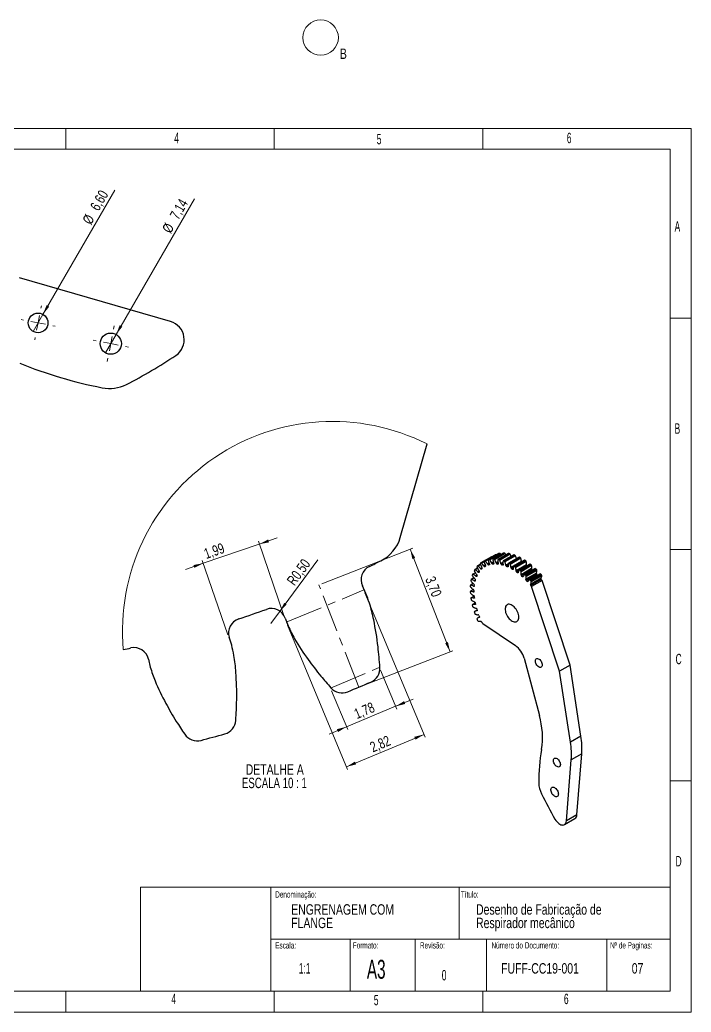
# Model space of a CAD drawing. Header units: millimetres. Extents: x 0 to 420, y 0 to 333.
# Drawn here: x 194.5 to 420, y 0 to 333.5 of the extents above; entities that cross this region are included whole.
import ezdxf

# ---------------------------------------------------------------- set-up
doc = ezdxf.new("R2010")
doc.units = ezdxf.units.MM
doc.linetypes.add('CENTERX2', pattern=[20.32, 12.7, -2.54, 2.54, -2.54])
doc.styles.add('SLDTEXTSTYLE0', font='TXT', dxfattribs={"width": 0.75})
doc.styles.add('SLDTEXTSTYLE1', font='TXT', dxfattribs={"width": 0.605})
doc.styles.add('SLDTEXTSTYLE2', font='TXT', dxfattribs={"width": 0.692308})
doc.dimstyles.new('SLDDIMSTYLE0', dxfattribs={"dimtxt": 3.5, "dimasz": 3.302, "dimexe": 0, "dimexo": 0.0625, "dimgap": 0.875, "dimtad": 1, "dimrnd": 1e-09, "dimzin": 12, "dimdsep": 46, "dimtxsty": 'SLDTEXTSTYLE0', "dimblk1": 'NONE', "dimsah": 1, "dimcen": 0, "dimadec": 0, "dimazin": 3, "dimtfac": 1, "dimtmove": 0, "dimatfit": 3, "dimldrblk": 'NONE', "dimfxl": 1, "dimfrac": 2, "dimtolj": 1, "dimtzin": 12, "dimarcsym": 0})
doc.dimstyles.new('SLDDIMSTYLE1', dxfattribs={"dimtxt": 3.5, "dimasz": 3.302, "dimexe": 0, "dimexo": 0.0625, "dimgap": 0.875, "dimtad": 1, "dimlfac": 0.1, "dimrnd": 1e-09, "dimzin": 12, "dimdsep": 46, "dimtxsty": 'SLDTEXTSTYLE0', "dimsah": 1, "dimcen": 0.09, "dimadec": 0, "dimazin": 3, "dimtfac": 1, "dimtofl": 0, "dimtmove": 0, "dimatfit": 3, "dimfxl": 1, "dimfrac": 2, "dimtolj": 1, "dimtzin": 12, "dimarcsym": 0})
doc.dimstyles.new('SLDDIMSTYLE2', dxfattribs={"dimtxt": 3.5, "dimasz": 3.302, "dimexe": 0, "dimexo": 0.0625, "dimgap": 0.875, "dimtad": 1, "dimlfac": 0.1, "dimrnd": 1e-09, "dimzin": 12, "dimdsep": 46, "dimtxsty": 'SLDTEXTSTYLE0', "dimsah": 1, "dimcen": 0.09, "dimadec": 0, "dimazin": 3, "dimtfac": 1, "dimtmove": 0, "dimatfit": 0, "dimfxl": 1, "dimfrac": 2, "dimtolj": 1, "dimtzin": 12, "dimarcsym": 0})
doc.dimstyles.new('SLDDIMSTYLE3', dxfattribs={"dimtxt": 3.5, "dimasz": 3.302, "dimexe": 0, "dimexo": 0.0625, "dimgap": 0.875, "dimtad": 1, "dimlfac": 0.1, "dimrnd": 1e-09, "dimdsep": 46, "dimtxsty": 'SLDTEXTSTYLE0', "dimsah": 1, "dimcen": 0, "dimadec": 0, "dimazin": 2, "dimtfac": 1, "dimtofl": 0, "dimtmove": 0, "dimatfit": 3, "dimfxl": 1, "dimfrac": 2, "dimtolj": 1, "dimtzin": 12, "dimarcsym": 0})

# ---------------------------------------------------------------- blocks, each defined once
blk = doc.blocks.new('SW_NOTE_0')
at = {"color": 0, "linetype": 'Continuous', "lineweight": 0, "char_height": 3.5, "attachment_point": 1, "style": 'SLDTEXTSTYLE0'}
for s, insert in [('ENGRENAGEM COM', (0, 4.51)), ('FLANGE', (0, -0.01))]:
    blk.add_mtext(s, dxfattribs=dict(at, insert=insert))
blk = doc.blocks.new('SW_NOTE_1')
at = {"color": 0, "linetype": 'Continuous', "lineweight": 0, "char_height": 3.5, "attachment_point": 1, "style": 'SLDTEXTSTYLE0'}
for s, insert in [('Desenho de Fabricação de', (0, 4.51)), ('Respirador mecânico', (0, -0.01))]:
    blk.add_mtext(s, dxfattribs=dict(at, insert=insert))
blk = doc.blocks.new('_D_1')
at = {"color": 7, "linetype": 'Continuous', "lineweight": 18}
for q in [(226.42, 276.29), (199, 228.79)]:
    blk.add_line((202.3, 234.51), q, dxfattribs=at)
blk.add_solid([(202.3, 234.51), (204.39, 237.11), (203.51, 237.62)], dxfattribs=at)
at = {"color": 7, "linetype": 'Continuous', "lineweight": 18, "char_height": 3.5, "attachment_point": 1, "rotation": 60, "style": 'SLDTEXTSTYLE0'}
for s, insert in [('6,60', (217.95, 270.73)), ('%%c', (215.36, 266.13))]:
    blk.add_mtext(s, dxfattribs=dict(at, insert=insert))
blk = doc.blocks.new('_NONE')
blk = doc.blocks.new('_D_2')
at = {"color": 7, "linetype": 'Continuous', "lineweight": 18}
for q in [(253.19, 273.37), (223.29, 221.58)]:
    blk.add_line((226.86, 227.76), q, dxfattribs=at)
blk.add_solid([(226.86, 227.76), (228.95, 230.37), (228.07, 230.88)], dxfattribs=at)
at = {"color": 7, "linetype": 'Continuous', "lineweight": 18, "char_height": 3.5, "attachment_point": 1, "rotation": 60, "style": 'SLDTEXTSTYLE0'}
for s, insert in [('7,14', (244.71, 267.81)), ('%%c', (242.12, 263.21))]:
    blk.add_mtext(s, dxfattribs=dict(at, insert=insert))
blk = doc.blocks.new('SW_CENTERMARKSYMBOL_0')
at = {"color": 0, "linetype": 'Continuous', "lineweight": 18}
for p, q in [((0.96, 4.91), (1.17, 5.96)), ((-4.91, 0.96), (-5.96, 1.17)), ((0, 0), (-2.45, 0.48)), ((0, 0), (-0.48, -2.45)), ((0, 0), (0.48, 2.45)), ((0, 0), (2.45, -0.48)), ((4.91, -0.96), (5.96, -1.17)), ((-0.96, -4.91), (-1.17, -5.96))]:
    blk.add_line(p, q, dxfattribs=at)
blk = doc.blocks.new('SW_CENTERMARKSYMBOL_1')
at = {"color": 0, "linetype": 'Continuous', "lineweight": 18}
for p, q in [((0.96, 4.91), (1.12, 5.69)), ((-4.91, 0.96), (-5.69, 1.12)), ((0, 0), (-2.45, 0.48)), ((0, 0), (-0.48, -2.45)), ((0, 0), (0.48, 2.45)), ((0, 0), (2.45, -0.48)), ((4.91, -0.96), (5.69, -1.12)), ((-0.96, -4.91), (-1.12, -5.69))]:
    blk.add_line(p, q, dxfattribs=at)
blk = doc.blocks.new('_D_4')
at = {"color": 7, "linetype": 'Continuous', "lineweight": 18}
for p, q in [((310.4, 140.96), (330.66, 92.41)), ((284.37, 130.1), (304.63, 81.54)), ((304.24, 82.47), (330.28, 93.33))]:
    blk.add_line(p, q, dxfattribs=at)
for points in [[(330.28, 93.33), (327.03, 92.53), (327.43, 91.59)], [(304.24, 82.47), (307.49, 83.27), (307.09, 84.21)]]:
    blk.add_solid(points, dxfattribs=at)
at = {"color": 7, "linetype": 'Continuous', "lineweight": 18, "insert": (311.72, 90.47), "char_height": 3.5, "attachment_point": 1, "rotation": 22.6464, "style": 'SLDTEXTSTYLE0'}
blk.add_mtext('2,82', dxfattribs=at)
blk = doc.blocks.new('_D_5')
at = {"color": 7, "linetype": 'Continuous', "lineweight": 18}
for p, q in [((295.92, 143.99), (326.57, 155.92)), ((339.04, 121.11), (325.64, 155.56)), ((309.32, 109.55), (339.97, 121.47))]:
    blk.add_line(p, q, dxfattribs=at)
for points in [[(325.64, 155.56), (326.36, 152.29), (327.31, 152.66)], [(339.04, 121.11), (338.32, 124.37), (337.37, 124)]]:
    blk.add_solid(points, dxfattribs=at)
at = {"color": 7, "linetype": 'Continuous', "lineweight": 18, "insert": (333.87, 146.84), "char_height": 3.5, "attachment_point": 1, "rotation": 291.2557, "style": 'SLDTEXTSTYLE0'}
blk.add_mtext('3,70', dxfattribs=at)
blk = doc.blocks.new('_D_6')
at = {"color": 7, "linetype": 'Continuous', "lineweight": 18}
for p, q in [((315.67, 114.88), (321.11, 101.85)), ((299.21, 108), (304.65, 94.98)), ((320.72, 102.78), (326.58, 105.23)), ((304.27, 95.9), (320.72, 102.78)), ((304.27, 95.9), (298.41, 93.46))]:
    blk.add_line(p, q, dxfattribs=at)
for points in [[(320.72, 102.78), (323.96, 103.58), (323.57, 104.52)], [(304.27, 95.9), (301.03, 95.1), (301.42, 94.16)]]:
    blk.add_solid(points, dxfattribs=at)
at = {"color": 7, "linetype": 'Continuous', "lineweight": 18, "insert": (306.4, 101.68), "char_height": 3.5, "attachment_point": 1, "rotation": 22.6734, "style": 'SLDTEXTSTYLE0'}
blk.add_mtext('1,78', dxfattribs=at)
blk = doc.blocks.new('_D_7')
at = {"color": 7, "linetype": 'Continuous', "lineweight": 18}
for p, q in [((256.12, 150.86), (274.95, 157.3)), ((283.17, 133.27), (274.63, 158.25)), ((274.95, 157.3), (280.96, 159.36)), ((256.12, 150.86), (250.12, 148.8)), ((264.35, 126.83), (255.8, 151.8))]:
    blk.add_line(p, q, dxfattribs=at)
for points in [[(274.95, 157.3), (278.24, 157.89), (277.91, 158.85)], [(256.12, 150.86), (252.84, 150.27), (253.16, 149.31)]]:
    blk.add_solid(points, dxfattribs=at)
at = {"color": 7, "linetype": 'Continuous', "lineweight": 18, "insert": (255.99, 155.58), "char_height": 3.5, "attachment_point": 1, "rotation": 18.8964, "style": 'SLDTEXTSTYLE0'}
blk.add_mtext('1,99', dxfattribs=at)
blk = doc.blocks.new('_D_8')
at = {"color": 7, "linetype": 'Continuous', "lineweight": 18}
for q in [(294.6, 152.06), (278.85, 130.59)]:
    blk.add_line((281.78, 134.59), q, dxfattribs=at)
blk.add_solid([(281.78, 134.59), (284.15, 136.96), (283.33, 137.56)], dxfattribs=at)
at = {"color": 7, "linetype": 'Continuous', "lineweight": 18, "insert": (283.95, 145.14), "char_height": 3.5, "attachment_point": 1, "rotation": 53.7385, "style": 'SLDTEXTSTYLE0'}
blk.add_mtext('R0,50', dxfattribs=at)
blk = doc.blocks.new('SW_NOTE_2')
at = {"color": 0, "linetype": 'Continuous', "lineweight": 18, "char_height": 3.5, "attachment_point": 2}
for s, insert, style in [('DETALHE A', (11.65, 4.51), 'SLDTEXTSTYLE0'), ('ESCALA 10 : 1', (11.52, -0.01), 'SLDTEXTSTYLE2')]:
    blk.add_mtext(s, dxfattribs=dict(at, insert=insert, style=style))

msp = doc.modelspace()

# ---------------------------------------------------------------- linework, layer by layer
at = {"color": 7, "linetype": 'Continuous', "lineweight": 18}
for p, q in [((0, 297), (420, 297)), ((210, 297), (210, 290)), ((280, 297), (280, 290)), ((350, 297), (350, 290)), ((420, 0), (420, 297)), ((420, 0), (420, 297)), ((25, 290), (413, 290)), ((413, 7), (413, 290)), ((413, 7), (413, 290)), ((413, 7), (413, 290)), ((413, 233.25), (420, 233.25)), ((413, 155.5), (420, 155.5)), ((413, 77.75), (420, 77.75)), ((413, 42), (235, 42)), ((235, 42), (235, 7)), ((278.806, 42), (278.806, 7)), ((342.053, 42), (342.053, 24.5)), ((413, 42), (413, 7)), ((413, 7), (413, 42)), ((278.806, 24.5), (413, 24.5)), ((305.497, 24.5), (305.497, 7)), ((327.336, 24.5), (327.336, 7)), ((351.311, 24.5), (351.311, 7)), ((391.666, 24.5), (391.666, 7)), ((25, 7), (413, 7)), ((210, 7), (210, 0)), ((235, 7), (413, 7)), ((413, 7), (235, 7)), ((280, 7), (280, 0)), ((350, 7), (350, 0)), ((0, 0), (420, 0))]:
    msp.add_line(p, q, dxfattribs=at)
at = {"color": 7, "linetype": 'Continuous', "lineweight": 25}
for p, q in [((245.145, 232.096), (194.375, 246.753)), ((322.31, 159.546), (331.288, 190.964)), ((354.009, 153.634), (350.474, 151.593)), ((354.017, 153.638), (350.481, 151.597)), ((354.241, 153.735), (350.705, 151.694)), ((354.447, 153.638), (350.911, 151.597)), ((355.437, 154.1), (351.902, 152.059)), ((355.463, 154.109), (351.928, 152.068)), ((355.712, 154.157), (352.177, 152.116)), ((355.919, 154.029), (352.384, 151.988)), ((356.999, 154.261), (353.463, 152.22)), ((357.045, 154.273), (353.509, 152.232)), ((357.315, 154.27), (353.78, 152.229)), ((357.519, 154.112), (353.984, 152.071)), ((354.017, 153.638), (354.009, 153.634)), ((354.507, 153.562), (354.447, 153.638)), ((358.667, 154.117), (355.131, 152.076)), ((358.734, 154.127), (355.199, 152.086)), ((359.022, 154.073), (355.486, 152.032)), ((359.22, 153.888), (355.684, 151.847)), ((360.412, 153.669), (356.877, 151.628)), ((360.503, 153.673), (356.967, 151.632)), ((360.802, 153.569), (357.267, 151.528)), ((349.209, 150.513), (348.275, 149.973)), ((352.932, 153.015), (349.396, 150.974)), ((350.87, 150.244), (350.937, 150.123)), ((351.684, 150.448), (351.623, 150.572)), ((352.185, 150.745), (352.243, 150.62)), ((353.069, 150.781), (353.017, 150.907)), ((353.631, 150.962), (353.678, 150.835)), ((354.569, 150.828), (354.529, 150.955)), ((355.184, 150.89), (355.219, 150.764)), ((356.16, 150.59), (356.132, 150.715)), ((356.817, 150.531), (356.839, 150.408)), ((360.99, 153.36), (357.455, 151.319)), ((357.814, 150.069), (357.798, 150.19)), ((362.206, 152.926), (358.67, 150.885)), ((362.319, 152.92), (358.784, 150.879)), ((362.626, 152.766), (359.091, 150.725)), ((362.802, 152.537), (359.266, 150.496)), ((363.036, 151.431), (359.5, 149.39)), ((364.017, 151.9), (360.481, 149.859)), ((364.154, 151.881), (360.618, 149.84)), ((364.463, 151.679), (360.927, 149.638)), ((364.622, 151.433), (361.087, 149.392)), ((364.733, 150.262), (361.198, 148.221)), ((364.744, 150.369), (361.208, 148.328)), ((365.814, 150.609), (362.278, 148.568)), ((365.974, 150.573), (362.439, 148.532)), ((366.28, 150.326), (362.744, 148.285)), ((363.038, 151.335), (363.036, 151.431)), ((364.733, 150.262), (364.744, 150.369)), ((347.521, 147.699), (346.636, 147.189)), ((348.247, 149.223), (347.349, 148.704)), ((347.924, 147.141), (348.013, 147.043)), ((348.453, 147.818), (348.366, 147.922)), ((348.721, 148.426), (348.805, 148.318)), ((349.357, 148.954), (349.277, 149.066)), ((349.709, 149.466), (349.785, 149.351)), ((350.44, 149.835), (350.369, 149.955)), ((350.948, 149.852), (350.809, 149.772)), ((358.501, 149.891), (358.511, 149.772)), ((359.503, 149.275), (359.5, 149.39)), ((360.209, 148.981), (360.206, 148.869)), ((361.198, 148.221), (361.208, 148.328)), ((361.911, 147.816), (361.895, 147.713)), ((366.405, 148.967), (362.87, 146.926)), ((362.87, 146.926), (362.893, 147.023)), ((366.421, 150.069), (362.885, 148.028)), ((366.428, 149.064), (362.893, 147.023)), ((366.533, 148.65), (362.997, 146.609)), ((367.566, 149.075), (364.031, 147.034)), ((367.75, 149.02), (364.214, 146.979)), ((368.026, 147.453), (364.49, 145.412)), ((368.047, 148.731), (364.511, 146.69)), ((368.061, 147.539), (364.525, 145.497)), ((368.125, 147.135), (364.589, 145.094)), ((368.166, 148.466), (364.631, 146.425)), ((369.245, 147.325), (365.709, 145.284)), ((369.45, 147.247), (365.914, 145.206)), ((369.733, 146.921), (366.197, 144.88)), ((366.405, 148.967), (366.428, 149.064)), ((368.026, 147.453), (368.061, 147.539)), ((346.808, 144.054), (345.891, 143.525)), ((347.035, 145.965), (346.147, 145.452)), ((346.952, 143.926), (347.049, 143.852)), ((347.243, 144.866), (347.147, 144.947)), ((347.331, 145.632), (347.425, 145.545)), ((347.744, 146.447), (347.652, 146.541)), ((363.577, 146.416), (363.549, 146.324)), ((364.49, 145.412), (364.525, 145.497)), ((365.18, 144.806), (365.14, 144.726)), ((369.567, 145.745), (366.031, 143.704)), ((366.031, 143.704), (366.078, 143.777)), ((369.614, 145.818), (366.078, 143.777)), ((369.636, 145.432), (366.1, 143.391)), ((369.83, 146.653), (366.294, 144.612)), ((369.937, 145.057), (366.401, 143.016)), ((369.567, 145.745), (369.614, 145.818)), ((379.366, 116.647), (369.937, 145.057)), ((310.775, 140.739), (309.608, 143.261)), ((346.862, 142.011), (345.872, 141.439)), ((346.794, 142.052), (346.892, 141.992)), ((346.892, 141.18), (346.794, 141.234)), ((346.957, 143.1), (346.859, 143.168)), ((375.83, 114.606), (366.401, 143.016)), ((347.116, 139.825), (346.091, 139.233)), ((347.483, 137.485), (346.543, 136.942)), ((346.859, 140.042), (346.957, 139.998)), ((347.049, 139.139), (346.952, 139.177)), ((347.147, 137.931), (347.243, 137.902)), ((347.425, 137.012), (347.331, 137.034)), ((348.085, 135.106), (347.239, 134.618)), ((347.652, 135.754), (347.744, 135.741)), ((348.013, 134.835), (347.924, 134.841)), ((348.366, 133.548), (348.453, 133.553)), ((283.671, 132.44), (284.642, 129.836)), ((348.888, 132.777), (348.449, 132.524)), ((348.805, 132.646), (348.721, 132.635)), ((349.277, 131.353), (349.357, 131.373)), ((350.008, 130.616), (360.981, 123.208)), ((265.674, 123.343), (264.845, 125.996)), ((237.718, 118.653), (238.341, 115.944)), ((363.862, 119), (369.013, 99.683)), ((379.366, 116.647), (375.83, 114.606)), ((379.463, 90.693), (375.83, 114.606)), ((382.999, 92.734), (379.366, 116.647)), ((382.999, 92.734), (379.463, 90.693)), ((383.254, 86.862), (379.718, 84.821)), ((381.626, 66.31), (383.254, 86.862)), ((378.09, 64.269), (379.718, 84.821)), ((377.441, 63.036), (380.976, 65.077)), ((381.626, 66.31), (378.09, 64.269))]:
    msp.add_line(p, q, dxfattribs=at)
at = {"color": 8, "linetype": 'Continuous', "lineweight": 25}
for p, q in [((349.257, 150.395), (348.448, 149.928)), ((350.434, 151.393), (349.592, 150.907)), ((350.87, 150.244), (350.369, 149.955)), ((350.937, 150.123), (350.44, 149.835)), ((352.136, 150.868), (351.623, 150.572)), ((352.188, 150.739), (351.684, 150.448)), ((352.276, 150.475), (351.929, 150.275)), ((352.241, 150.381), (352.205, 150.36)), ((353.559, 151.22), (353.017, 150.907)), ((353.594, 151.084), (353.069, 150.781)), ((353.69, 150.795), (353.308, 150.575)), ((353.677, 150.641), (353.609, 150.602)), ((355.115, 151.293), (354.529, 150.955)), ((355.135, 151.155), (354.569, 150.828)), ((355.202, 150.825), (354.799, 150.592)), ((355.218, 150.617), (355.12, 150.56)), ((356.795, 151.097), (356.132, 150.715)), ((356.79, 150.953), (356.16, 150.59)), ((356.811, 150.579), (356.376, 150.328)), ((356.839, 150.311), (356.712, 150.238)), ((358.581, 150.642), (357.798, 150.19)), ((358.554, 150.496), (357.814, 150.069)), ((347.561, 147.637), (346.762, 147.176)), ((348.294, 149.136), (347.499, 148.677)), ((348.117, 146.809), (347.652, 146.541)), ((348.866, 148.21), (348.366, 147.922)), ((348.886, 148.068), (348.453, 147.818)), ((349.781, 149.357), (349.277, 149.066)), ((349.839, 149.232), (349.357, 148.954)), ((358.502, 150.068), (358.012, 149.786)), ((358.511, 149.728), (358.357, 149.639)), ((360.432, 149.811), (359.503, 149.275)), ((360.265, 149.313), (359.681, 148.975)), ((360.207, 148.877), (360.029, 148.774)), ((362.137, 148.364), (361.352, 147.91)), ((361.905, 147.779), (361.697, 147.659)), ((346.833, 144.03), (345.971, 143.532)), ((347.067, 145.923), (346.25, 145.452)), ((347.526, 145.166), (347.147, 144.947)), ((347.483, 145.004), (347.243, 144.866)), ((348.057, 146.628), (347.744, 146.447)), ((363.598, 146.464), (363.334, 146.311)), ((365.338, 145.001), (364.911, 144.755)), ((346.88, 142), (345.93, 141.451)), ((347.062, 141.388), (346.794, 141.234)), ((347.17, 143.348), (346.859, 143.168)), ((347.063, 141.279), (346.892, 141.18)), ((347.155, 143.214), (346.957, 143.1)), ((347.12, 139.817), (346.127, 139.244)), ((347.483, 137.483), (346.56, 136.95)), ((347.191, 139.316), (346.952, 139.177)), ((347.194, 139.223), (347.049, 139.139)), ((347.549, 137.16), (347.331, 137.034)), ((347.543, 137.08), (347.425, 137.012)), ((348.117, 134.953), (347.924, 134.841)), ((348.102, 134.887), (348.013, 134.835)), ((348.884, 132.729), (348.721, 132.635)), ((348.862, 132.679), (348.805, 132.646))]:
    msp.add_line(p, q, dxfattribs=at)
at = {"color": 7, "linetype": 'CENTERX2', "lineweight": 18}
for p, q in [((308.387, 109.183), (294.986, 143.632)), ((283.984, 131.026), (310.018, 141.888)), ((298.828, 108.927), (315.28, 115.8))]:
    msp.add_line(p, q, dxfattribs=at)
at = {"color": 7, "linetype": 'Continuous', "lineweight": 25, "flags": 128}
for points in [[(355.463, 154.109), (355.442, 154.102), (355.437, 154.1)], [(350.481, 151.597), (350.462, 151.585), (350.446, 151.568), (350.434, 151.546), (350.426, 151.521), (350.422, 151.492), (350.422, 151.46), (350.426, 151.426), (350.435, 151.39)], [(350.937, 150.123), (350.958, 150.079), (350.974, 150.035), (350.983, 149.992), (350.985, 149.951), (350.981, 149.915), (350.971, 149.883), (350.954, 149.858), (350.932, 149.841)], [(351.928, 152.068), (351.906, 152.061), (351.888, 152.048), (351.872, 152.03), (351.861, 152.008), (351.853, 151.982), (351.85, 151.952), (351.85, 151.92), (351.855, 151.886)], [(352.243, 150.62), (352.26, 150.576), (352.271, 150.533), (352.276, 150.491), (352.274, 150.453), (352.266, 150.419), (352.251, 150.392), (352.231, 150.372), (352.205, 150.36)], [(352.951, 153.023), (352.945, 153.021), (352.932, 153.015)], [(353.509, 152.232), (353.486, 152.229), (353.465, 152.221), (353.446, 152.207), (353.432, 152.189), (353.421, 152.166), (353.414, 152.139), (353.411, 152.109), (353.412, 152.077)], [(353.678, 150.835), (353.691, 150.791), (353.698, 150.749), (353.698, 150.709), (353.692, 150.674), (353.68, 150.645), (353.661, 150.622), (353.637, 150.608), (353.609, 150.602)], [(355.199, 152.086), (355.174, 152.088), (355.15, 152.084), (355.129, 152.075), (355.112, 152.061), (355.097, 152.041), (355.087, 152.018), (355.081, 151.991), (355.079, 151.96)], [(355.219, 150.764), (355.228, 150.721), (355.231, 150.68), (355.226, 150.643), (355.216, 150.612), (355.199, 150.587), (355.177, 150.57), (355.15, 150.561), (355.12, 150.56)], [(356.839, 150.408), (356.844, 150.366), (356.842, 150.328), (356.834, 150.295), (356.819, 150.267), (356.799, 150.248), (356.773, 150.236), (356.744, 150.233), (356.712, 150.238)], [(346.762, 147.176), (346.735, 147.19), (346.708, 147.198), (346.683, 147.2), (346.659, 147.198), (346.638, 147.189), (346.62, 147.176), (346.605, 147.158), (346.594, 147.135)], [(347.499, 148.677), (347.472, 148.695), (347.444, 148.707), (347.417, 148.714), (347.392, 148.716), (347.369, 148.713), (347.348, 148.704), (347.331, 148.69), (347.316, 148.671)], [(348.448, 149.928), (348.42, 149.949), (348.393, 149.966), (348.366, 149.978), (348.339, 149.984), (348.314, 149.985), (348.291, 149.981), (348.271, 149.971), (348.254, 149.956)], [(348.689, 147.76), (348.67, 147.739), (348.646, 147.726), (348.617, 147.721), (348.585, 147.725), (348.552, 147.737), (348.518, 147.757), (348.484, 147.784), (348.453, 147.818)], [(349.6, 148.856), (349.577, 148.84), (349.55, 148.832), (349.519, 148.833), (349.486, 148.843), (349.452, 148.86), (349.418, 148.885), (349.386, 148.917), (349.357, 148.954)], [(350.686, 149.699), (350.66, 149.689), (350.631, 149.687), (350.598, 149.693), (350.564, 149.708), (350.53, 149.731), (350.497, 149.76), (350.467, 149.796), (350.44, 149.835)], [(358.511, 149.772), (358.512, 149.733), (358.505, 149.698), (358.493, 149.669), (358.474, 149.646), (358.45, 149.632), (358.422, 149.626), (358.391, 149.628), (358.357, 149.639)], [(360.206, 148.869), (360.202, 148.832), (360.191, 148.801), (360.175, 148.776), (360.153, 148.759), (360.126, 148.75), (360.095, 148.75), (360.063, 148.758), (360.029, 148.774)], [(360.618, 149.84), (360.59, 149.855), (360.563, 149.865), (360.537, 149.87), (360.512, 149.87), (360.49, 149.863), (360.471, 149.852), (360.455, 149.835), (360.442, 149.814)], [(361.895, 147.713), (361.887, 147.68), (361.872, 147.653), (361.851, 147.633), (361.826, 147.621), (361.797, 147.618), (361.765, 147.624), (361.731, 147.637), (361.697, 147.659)], [(362.439, 148.532), (362.411, 148.552), (362.383, 148.566), (362.356, 148.576), (362.33, 148.58), (362.306, 148.578), (362.284, 148.571), (362.265, 148.559), (362.25, 148.541)], [(364.214, 146.979), (364.187, 147.002), (364.159, 147.021), (364.132, 147.034), (364.105, 147.043), (364.079, 147.046), (364.055, 147.043), (364.034, 147.036), (364.015, 147.022)], [(347.454, 144.891), (347.442, 144.861), (347.424, 144.837), (347.402, 144.821), (347.374, 144.813), (347.344, 144.814), (347.31, 144.823), (347.276, 144.841), (347.243, 144.866)], [(347.97, 146.431), (347.954, 146.405), (347.933, 146.387), (347.907, 146.376), (347.877, 146.374), (347.845, 146.381), (347.811, 146.395), (347.777, 146.418), (347.744, 146.447)], [(363.549, 146.324), (363.537, 146.295), (363.518, 146.273), (363.494, 146.258), (363.466, 146.252), (363.435, 146.255), (363.401, 146.266), (363.367, 146.285), (363.334, 146.311)], [(365.14, 144.726), (365.123, 144.701), (365.101, 144.684), (365.074, 144.675), (365.044, 144.675), (365.011, 144.683), (364.977, 144.7), (364.943, 144.724), (364.911, 144.755)], [(345.93, 141.451), (345.905, 141.45), (345.883, 141.445), (345.863, 141.434), (345.847, 141.417), (345.834, 141.397), (345.825, 141.372), (345.821, 141.343), (345.82, 141.312)], [(347.063, 141.287), (347.06, 141.249), (347.05, 141.217), (347.035, 141.191), (347.014, 141.172), (346.988, 141.161), (346.958, 141.159), (346.926, 141.165), (346.892, 141.18)], [(347.149, 143.167), (347.142, 143.132), (347.129, 143.104), (347.109, 143.083), (347.085, 143.069), (347.056, 143.064), (347.025, 143.068), (346.991, 143.08), (346.957, 143.1)], [(346.127, 139.244), (346.105, 139.239), (346.085, 139.229), (346.068, 139.213), (346.055, 139.193), (346.045, 139.169), (346.04, 139.141), (346.038, 139.11), (346.041, 139.076)], [(346.56, 136.95), (346.54, 136.94), (346.522, 136.925), (346.508, 136.906), (346.498, 136.882), (346.492, 136.854), (346.491, 136.824), (346.493, 136.791), (346.499, 136.756)], [(347.195, 139.284), (347.196, 139.244), (347.191, 139.208), (347.18, 139.177), (347.163, 139.154), (347.14, 139.137), (347.113, 139.13), (347.082, 139.13), (347.049, 139.139)], [(347.544, 137.193), (347.55, 137.151), (347.549, 137.112), (347.542, 137.077), (347.528, 137.049), (347.509, 137.027), (347.485, 137.014), (347.456, 137.009), (347.425, 137.012)], [(362.128, 132.79), (362.101, 133.211), (362.021, 133.653), (361.89, 134.106), (361.71, 134.559), (361.486, 135.001), (361.223, 135.423), (360.928, 135.815), (360.607, 136.166), (360.268, 136.47), (359.918, 136.718), (359.567, 136.906), (359.221, 137.028), (358.89, 137.081), (358.581, 137.066), (358.301, 136.981), (358.057, 136.829), (357.855, 136.614), (357.699, 136.34), (357.593, 136.014), (357.539, 135.643), (357.539, 135.237), (357.593, 134.804), (357.699, 134.356), (357.855, 133.901), (358.057, 133.452), (358.301, 133.019), (358.581, 132.611), (358.89, 132.238), (359.221, 131.91), (359.567, 131.633), (359.918, 131.415), (360.268, 131.259), (360.607, 131.171), (360.928, 131.152), (361.223, 131.202), (361.486, 131.321), (361.71, 131.505), (361.89, 131.751), (362.021, 132.052), (362.101, 132.401), (362.128, 132.79)], [(348.103, 135.049), (348.113, 135.005), (348.117, 134.964), (348.115, 134.926), (348.105, 134.894), (348.09, 134.867), (348.069, 134.849), (348.043, 134.838), (348.013, 134.835)], [(348.863, 132.888), (348.878, 132.844), (348.886, 132.801), (348.888, 132.761), (348.883, 132.725), (348.872, 132.694), (348.854, 132.67), (348.832, 132.654), (348.805, 132.646)], [(370.011, 116.68), (369.984, 116.406), (369.903, 116.176), (369.773, 116.002), (369.6, 115.89), (369.391, 115.847), (369.156, 115.875), (368.907, 115.971), (368.655, 116.133), (368.412, 116.351), (368.189, 116.616), (367.996, 116.916), (367.843, 117.237), (367.737, 117.562), (367.683, 117.878), (367.683, 118.17), (367.737, 118.423), (367.843, 118.627), (367.996, 118.77), (368.189, 118.848), (368.412, 118.856), (368.655, 118.793), (368.907, 118.664), (369.156, 118.473), (369.391, 118.229), (369.6, 117.945), (369.773, 117.633), (369.903, 117.309), (369.984, 116.986), (370.011, 116.68)], [(376.073, 83.223), (376.046, 82.949), (375.965, 82.719), (375.835, 82.545), (375.661, 82.433), (375.452, 82.39), (375.218, 82.418), (374.969, 82.514), (374.717, 82.676), (374.474, 82.894), (374.25, 83.159), (374.058, 83.459), (373.905, 83.78), (373.799, 84.105), (373.745, 84.421), (373.745, 84.713), (373.799, 84.966), (373.905, 85.17), (374.058, 85.313), (374.25, 85.391), (374.474, 85.399), (374.717, 85.336), (374.969, 85.207), (375.218, 85.016), (375.452, 84.772), (375.661, 84.488), (375.835, 84.176), (375.965, 83.851), (376.046, 83.529), (376.073, 83.223)], [(375.411, 73.273), (375.385, 72.994), (375.308, 72.757), (375.184, 72.57), (375.018, 72.442), (374.816, 72.378), (374.586, 72.381), (374.339, 72.45), (374.084, 72.582), (373.831, 72.773), (373.592, 73.013), (373.375, 73.295), (373.189, 73.605), (373.044, 73.931), (372.943, 74.261), (372.891, 74.579), (372.891, 74.874), (372.943, 75.134), (373.044, 75.347), (373.189, 75.505), (373.375, 75.601), (373.592, 75.632), (373.831, 75.596), (374.084, 75.495), (374.339, 75.333), (374.586, 75.116), (374.816, 74.853), (375.018, 74.556), (375.184, 74.236), (375.308, 73.907), (375.385, 73.581), (375.411, 73.273)], [(374.27, 64.862), (374.547, 64.431), (374.859, 64.036), (375.196, 63.687), (375.551, 63.392), (375.913, 63.16), (376.274, 62.997), (376.624, 62.906), (376.954, 62.891), (377.255, 62.952), (377.519, 63.086), (377.74, 63.292), (377.912, 63.562), (378.029, 63.891), (378.09, 64.269)]]:
    msp.add_lwpolyline(points, dxfattribs=at)
at = {"color": 7, "linetype": 'Continuous', "lineweight": 18}
msp.add_circle((295.547, 327.533), 5.961, dxfattribs=at)
at = {"color": 7, "linetype": 'Continuous', "lineweight": 25}
for centre, radius in [((200.652, 231.649), 3.302), ((225.075, 224.671), 3.572)]:
    msp.add_circle(centre, radius, dxfattribs=at)
for centre, radius, start, end in [((243.383, 225.995), 6.35, 304.04735, 73.89638), ((161.613, 347.008), 152.4, 296.80583, 304.04735), ((251.517, 359.406), 152.4, 248.04143, 258.89638), ((224.613, 222.321), 12.7, 258.89638, 296.80583), ((310.099, 163.035), 12.7, 296.27785, 344.05226), ((356.782, 147.554), 6.683, 112.35108, 114.44277), ((354.273, 153.536), 0.201, 30.40973, 99.37134), ((356.978, 146.886), 7.38, 99.87615, 101.84477), ((355.706, 153.916), 0.241, 27.84515, 88.50791), ((357.044, 154.182), 0.091, 89.31614, 119.63077), ((357.091, 145.486), 8.787, 88.53996, 90.30243), ((357.263, 153.992), 0.284, 25.19012, 79.32489), ((358.714, 154.03), 0.0992, 78.23946, 118.60663), ((356.863, 143.349), 10.939, 78.61795, 80.14871), ((358.919, 153.765), 0.325, 22.32097, 71.5514), ((360.462, 153.573), 0.108, 67.97074, 117.37609), ((356.162, 140.78), 13.604, 70.05814, 71.39464), ((360.649, 153.241), 0.362, 19.17177, 64.92354), ((156.298, 474.512), 360.079, 295.61455, 296.27918), ((349.349, 150.698), 0.201, 140.44253, 209.61001), ((353.265, 145.502), 6.702, 125.32988, 127.40396), ((349.452, 150.816), 0.166, 33.17933, 112.07151), ((353.246, 145.513), 6.683, 112.35108, 114.44277), ((350.738, 151.495), 0.201, 30.40973, 99.37134), ((351.923, 150.526), 0.251, 198.09704, 271.50435), ((353.443, 144.845), 7.38, 99.87615, 101.84477), ((353.935, 144.27), 6.331, 105.85124, 108.4662), ((352.171, 151.875), 0.241, 27.84515, 88.50791), ((353.346, 150.861), 0.289, 196.13362, 262.37132), ((354.108, 143.326), 7.293, 93.92135, 96.29837), ((353.556, 143.445), 8.787, 88.53996, 90.30243), ((353.727, 151.951), 0.284, 25.19012, 79.32489), ((354.884, 150.905), 0.325, 193.73042, 254.67347), ((354.09, 141.789), 8.832, 83.30055, 85.39634), ((353.327, 141.308), 10.939, 78.61795, 80.14871), ((355.383, 151.724), 0.325, 22.32097, 71.5514), ((356.507, 150.656), 0.354, 190.85065, 248.15637), ((353.684, 139.606), 11.054, 74.10168, 75.90521), ((356.928, 151.538), 0.102, 67.26132, 180.06056), ((352.627, 138.739), 13.604, 70.05814, 71.39464), ((357.113, 151.2), 0.362, 19.17177, 64.92354), ((358.724, 150.795), 0.103, 54.90578, 166.6169), ((351.31, 135.659), 16.956, 62.68687, 63.84796), ((358.891, 150.39), 0.389, 15.70912, 59.19563), ((362.258, 152.82), 0.118, 58.47476, 116.06592), ((354.846, 137.7), 16.956, 62.68687, 63.84796), ((362.427, 152.431), 0.389, 15.70912, 59.19563), ((364.07, 151.779), 0.132, 50.62934, 113.81799), ((353.01, 134.532), 20.62, 56.26054, 57.28699), ((364.225, 151.35), 0.405, 11.88322, 54.18605), ((365.094, 150.252), 0.361, 178.30013, 218.01482), ((365.869, 150.48), 0.14, 41.7376, 113.32506), ((350.86, 131.58), 24.273, 50.56041, 51.48888), ((366.016, 150.014), 0.408, 7.62418, 49.75144), ((314.111, 145.345), 4.962, 115.61609, 204.8385), ((346.817, 146.804), 0.324, 168.30051, 217.58703), ((356.755, 143.38), 10.833, 159.71785, 161.20762), ((347.453, 148.348), 0.283, 160.50939, 214.74883), ((354.857, 144.234), 8.749, 149.53151, 151.25426), ((347.789, 146.808), 0.325, 345.32965, 46.26628), ((348.301, 149.653), 0.24, 151.31283, 212.13199), ((353.739, 145.01), 7.386, 137.95691, 139.89159), ((354.703, 143.719), 7.246, 143.70268, 146.09529), ((348.596, 148.118), 0.289, 337.6351, 43.86398), ((354.01, 144.314), 6.33, 131.54187, 134.15706), ((349.598, 149.183), 0.251, 328.5049, 41.8975), ((353.814, 144.568), 6.009, 118.65073, 121.36002), ((358.185, 150.117), 0.374, 187.46897, 242.59413), ((352.766, 136.969), 13.849, 66.18589, 67.73683), ((359.884, 149.298), 0.382, 183.53392, 237.81551), ((351.354, 134.15), 17.004, 59.32578, 60.6796), ((349.475, 132.491), 20.62, 56.26054, 57.28699), ((360.69, 149.309), 0.405, 11.88322, 54.18605), ((361.575, 148.215), 0.378, 178.97486, 233.69426), ((349.471, 131.258), 20.456, 53.29867, 54.49462), ((347.325, 129.539), 24.273, 50.56041, 51.48888), ((362.481, 147.973), 0.408, 7.62418, 49.75144), ((363.229, 146.886), 0.361, 173.67411, 230.14559), ((344.94, 126.84), 27.876, 45.40455, 46.2561), ((366.764, 148.928), 0.361, 173.67411, 230.14559), ((351.15, 130.966), 23.439, 48.59744, 48.98145), ((367.621, 148.925), 0.159, 36.3197, 110.04251), ((348.475, 128.881), 27.876, 45.40455, 46.2561), ((368.353, 147.38), 0.335, 167.47766, 227.11111), ((367.77, 148.446), 0.397, 2.8412, 45.78327), ((348.855, 128.559), 26.765, 43.07932, 43.95039), ((369.296, 147.152), 0.18, 31.71453, 106.69884), ((346.273, 126.79), 30.913, 40.6335, 41.43306), ((369.456, 146.67), 0.374, 357.40589, 42.20353), ((362.719, 142.268), 16.919, 176.08432, 177.18696), ((345.942, 143.433), 0.103, 73.85682, 185.01026), ((346.401, 145.047), 0.361, 174.95578, 220.69906), ((359.466, 142.66), 13.641, 168.5138, 169.787), ((346.199, 145.363), 0.102, 60.31138, 172.6603), ((346.821, 143.556), 0.374, 357.40862, 52.5296), ((360.875, 141.68), 13.806, 172.26369, 173.81965), ((347.193, 145.278), 0.354, 351.84795, 49.1449), ((358.159, 142.203), 11.038, 164.09781, 165.90411), ((356.122, 142.921), 8.876, 154.61586, 156.70145), ((347.381, 128.659), 23.792, 47.89602, 48.97777), ((364.817, 145.339), 0.335, 167.47766, 227.11111), ((364.234, 146.405), 0.397, 2.8412, 45.78327), ((345.311, 126.51), 26.777, 42.9501, 43.9503), ((365.761, 145.111), 0.18, 31.71453, 106.69884), ((342.738, 124.749), 30.913, 40.6335, 41.43306), ((366.314, 143.602), 0.301, 160.17292, 224.56356), ((365.921, 144.629), 0.374, 357.40589, 42.20353), ((369.85, 145.643), 0.301, 160.17292, 224.56356), ((346.965, 126.9), 29.281, 38.32413, 39.26527), ((346.209, 143.103), 0.389, 180.70443, 224.1297), ((366.388, 142.27), 20.591, 182.6673, 183.63464), ((346.242, 141.005), 0.405, 185.73438, 227.92854), ((346.681, 141.674), 0.382, 2.18522, 56.46433), ((364.07, 141.488), 17.008, 179.32321, 180.67679), ((343.43, 124.858), 29.281, 38.32413, 39.26527), ((370.199, 142.681), 24.425, 188.4871, 189.35042), ((346.5, 138.785), 0.408, 190.1901, 232.15913), ((373.556, 143.368), 27.853, 193.73209, 194.52586), ((346.774, 139.667), 0.378, 6.30357, 61.0265), ((367.453, 141.666), 20.398, 185.50614, 186.70558), ((347.098, 137.571), 0.361, 9.85527, 66.32547), ((370.775, 142.176), 23.759, 191.02311, 192.10642), ((156.1, 474.395), 360.047, 288.11364, 289.67981), ((279.021, 130.705), 4.963, 20.45489, 109.67419), ((346.979, 136.479), 0.398, 194.18278, 236.91018), ((347.346, 134.476), 0.181, 133.8482, 208.14447), ((376.441, 144.217), 30.861, 198.56668, 199.31013), ((347.673, 134.127), 0.375, 197.78452, 242.31528), ((347.644, 135.422), 0.335, 12.88463, 72.52844), ((373.775, 142.921), 26.852, 196.05155, 197.049), ((348.4, 133.257), 0.301, 15.43362, 79.83026), ((269.582, 127.475), 4.962, 108.11524, 197.33886), ((348.277, 132.133), 0.218, 145.67056, 210.76084), ((378.519, 145.017), 33.088, 203.12576, 203.83787), ((348.573, 131.767), 0.342, 201.05023, 248.54237), ((375.937, 143.651), 29.135, 200.73287, 201.67876), ((349.35, 131.111), 0.263, 17.52917, 88.48545), ((377.503, 144.318), 30.837, 205.19759, 205.58314), ((350.58, 131.414), 0.982, 204.78955, 234.33924), ((176.527, 377.102), 260.647, 281.6728, 282.25104), ((232.882, 117.54), 4.962, 12.95444, 102.17668), ((356.504, 117.053), 7.611, 14.822, 53.96258), ((310.384, 115.589), 5.08, 293.30506, 3.65405), ((154.927, 476.518), 398.065, 292.10318, 293.30219), ((302.798, 112.415), 5.08, 221.64497, 292.09954), ((262, 98.41), 5.08, 285.78905, 356.13079), ((343.505, 92.239), 26.572, 351.35198, 16.26791), ((254.094, 96.264), 5.08, 214.16879, 284.59068), ((155.494, 475.038), 396.477, 284.59098, 285.79021), ((354.038, 86.648), 25.746, 355.93136, 9.03925), ((357.573, 88.689), 25.746, 355.93136, 9.03925), ((430.708, 77.358), 61.898, 169.87111, 180.25491), ((377.579, 77.322), 8.772, 181.56187, 206.92363), ((487.956, 130.74), 131.394, 205.89867, 210.09129), ((380.145, 66.303), 1.481, 304.16932, 0.28533)]:
    msp.add_arc(centre, radius, start, end, dxfattribs=at)
at = {"color": 7, "linetype": 'Continuous', "lineweight": 18}
msp.add_arc((299.522, 127.996), 70.528, 63.22964, 185.00228, dxfattribs=at)
at = {"color": 7, "linetype": 'Continuous', "lineweight": 25}
for points, knots in [([(356.106, 153.746), (356.089, 153.773), (356.029, 153.869), (355.965, 153.962), (355.919, 154.029)], [0, 0, 0, 0, 0.2844325, 1, 1, 1, 1]), ([(357.792, 153.612), (357.742, 153.708), (357.655, 153.877), (357.56, 154.042), (357.519, 154.112)], [0, 0, 0, 0, 0.5721664, 1, 1, 1, 1]), ([(359.532, 153.161), (359.507, 153.228), (359.443, 153.4), (359.336, 153.643), (359.253, 153.817), (359.22, 153.888)], [0, 0, 0, 0, 0.2755368, 0.7031715, 1, 1, 1, 1]), ([(349.175, 150.599), (349.201, 150.531), (349.256, 150.39), (349.345, 150.182), (349.388, 150.086), (349.417, 150.021), (349.433, 149.989), (349.564, 149.71), (349.66, 149.54), (349.709, 149.466)], [0, 0, 0, 0, 0.25, 0.375, 0.4375, 0.4375, 0.5, 0.5, 1, 1, 1, 1]), ([(350.369, 149.955), (350.323, 150.03), (350.212, 150.19), (350.02, 150.425), (349.997, 150.453), (349.952, 150.506), (349.885, 150.585), (349.739, 150.75), (349.639, 150.857), (349.592, 150.907)], [0, 0, 0, 0, 0.5, 0.5, 0.5625, 0.5625, 0.625, 0.75, 1, 1, 1, 1]), ([(350.435, 151.39), (350.454, 151.325), (350.496, 151.184), (350.567, 150.975), (350.601, 150.879), (350.625, 150.813), (350.637, 150.78), (350.745, 150.496), (350.827, 150.321), (350.87, 150.244)], [0, 0, 0, 0, 0.25, 0.375, 0.4375, 0.4375, 0.5, 0.5, 1, 1, 1, 1]), ([(351.623, 150.572), (351.583, 150.65), (351.484, 150.819), (351.307, 151.073), (351.286, 151.103), (351.245, 151.161), (351.184, 151.246), (351.048, 151.426), (350.955, 151.543), (350.911, 151.597)], [0, 0, 0, 0, 0.5, 0.5, 0.5625, 0.5625, 0.625, 0.75, 1, 1, 1, 1]), ([(351.855, 151.886), (351.867, 151.827), (351.895, 151.695), (351.945, 151.49), (351.97, 151.394), (351.988, 151.328), (351.997, 151.294), (352.08, 151.006), (352.148, 150.826), (352.185, 150.745)], [0, 0, 0, 0, 0.25, 0.375, 0.4375, 0.4375, 0.5, 0.5, 1, 1, 1, 1]), ([(353.017, 150.907), (352.984, 150.988), (352.898, 151.164), (352.738, 151.436), (352.719, 151.468), (352.682, 151.53), (352.626, 151.62), (352.505, 151.81), (352.421, 151.933), (352.384, 151.988)], [0, 0, 0, 0, 0.5, 0.5, 0.5625, 0.5625, 0.625, 0.75, 1, 1, 1, 1]), ([(353.412, 152.077), (353.419, 152.016), (353.433, 151.888), (353.462, 151.691), (353.478, 151.598), (353.49, 151.534), (353.496, 151.502), (353.551, 151.221), (353.602, 151.043), (353.631, 150.962)], [0, 0, 0, 0, 0.25, 0.375, 0.4375, 0.4375, 0.5, 0.5, 1, 1, 1, 1]), ([(354.529, 150.955), (354.503, 151.035), (354.432, 151.214), (354.295, 151.494), (354.279, 151.526), (354.247, 151.59), (354.199, 151.684), (354.092, 151.884), (354.017, 152.013), (353.984, 152.071)], [0, 0, 0, 0, 0.5, 0.5, 0.5625, 0.5625, 0.625, 0.75, 1, 1, 1, 1]), ([(355.079, 151.96), (355.078, 151.907), (355.079, 151.787), (355.088, 151.597), (355.094, 151.508), (355.099, 151.447), (355.102, 151.415), (355.128, 151.145), (355.162, 150.97), (355.184, 150.89)], [0, 0, 0, 0, 0.25, 0.375, 0.4375, 0.4375, 0.5, 0.5, 1, 1, 1, 1]), ([(356.132, 150.715), (356.114, 150.794), (356.059, 150.973), (355.945, 151.259), (355.932, 151.293), (355.905, 151.358), (355.864, 151.454), (355.774, 151.658), (355.712, 151.79), (355.684, 151.847)], [0, 0, 0, 0, 0.5, 0.5, 0.5625, 0.5625, 0.625, 0.75, 1, 1, 1, 1]), ([(356.826, 151.538), (356.82, 151.492), (356.807, 151.382), (356.795, 151.205), (356.792, 151.122), (356.79, 151.064), (356.789, 151.034), (356.786, 150.778), (356.803, 150.609), (356.817, 150.531)], [0, 0, 0, 0, 0.25, 0.375, 0.4375, 0.4375, 0.5, 0.5, 1, 1, 1, 1]), ([(357.798, 150.19), (357.788, 150.267), (357.75, 150.443), (357.662, 150.731), (357.652, 150.765), (357.631, 150.83), (357.599, 150.926), (357.527, 151.132), (357.477, 151.263), (357.455, 151.319)], [0, 0, 0, 0, 0.5, 0.5, 0.5625, 0.5625, 0.625, 0.75, 1, 1, 1, 1]), ([(358.624, 150.819), (358.613, 150.778), (358.587, 150.68), (358.555, 150.52), (358.542, 150.443), (358.533, 150.39), (358.529, 150.363), (358.497, 150.125), (358.495, 149.966), (358.501, 149.891)], [0, 0, 0, 0, 0.25, 0.375, 0.4375, 0.4375, 0.5, 0.5, 1, 1, 1, 1]), ([(359.5, 149.39), (359.498, 149.463), (359.478, 149.633), (359.417, 149.917), (359.41, 149.95), (359.395, 150.015), (359.373, 150.109), (359.32, 150.313), (359.282, 150.442), (359.266, 150.496)], [0, 0, 0, 0, 0.5, 0.5, 0.5625, 0.5625, 0.625, 0.75, 1, 1, 1, 1]), ([(361.299, 152.402), (361.295, 152.418), (361.267, 152.56), (361.187, 152.81), (361.085, 153.114), (361.018, 153.289), (360.99, 153.36)], [0, 0, 0, 0, 0.0510516, 0.4527539, 0.7779481, 1, 1, 1, 1]), ([(363.036, 151.431), (363.034, 151.504), (363.014, 151.674), (362.953, 151.958), (362.946, 151.991), (362.931, 152.056), (362.908, 152.15), (362.856, 152.354), (362.818, 152.483), (362.802, 152.537)], [0, 0, 0, 0, 0.5, 0.5, 0.5625, 0.5625, 0.625, 0.75, 1, 1, 1, 1]), ([(364.744, 150.369), (364.749, 150.437), (364.748, 150.598), (364.716, 150.873), (364.712, 150.905), (364.703, 150.967), (364.69, 151.059), (364.658, 151.256), (364.633, 151.382), (364.622, 151.433)], [0, 0, 0, 0, 0.5, 0.5, 0.5625, 0.5625, 0.625, 0.75, 1, 1, 1, 1]), ([(347.652, 146.541), (347.599, 146.595), (347.484, 146.695), (347.276, 146.848), (347.231, 146.88), (347.138, 146.944), (346.997, 147.038), (346.855, 147.123), (346.762, 147.176)], [0, 0, 0, 0, 0.5, 0.5, 0.625, 0.625, 0.75, 1, 1, 1, 1]), ([(347.22, 148.186), (347.258, 148.122), (347.336, 147.987), (347.458, 147.791), (347.515, 147.702), (347.554, 147.642), (347.575, 147.611), (347.748, 147.354), (347.867, 147.204), (347.924, 147.141)], [0, 0, 0, 0, 0.25, 0.375, 0.4375, 0.4375, 0.5, 0.5, 1, 1, 1, 1]), ([(348.366, 147.922), (348.311, 147.988), (348.182, 148.121), (347.969, 148.307), (347.944, 148.329), (347.894, 148.371), (347.821, 148.432), (347.661, 148.559), (347.551, 148.639), (347.499, 148.677)], [0, 0, 0, 0, 0.5, 0.5, 0.5625, 0.5625, 0.625, 0.75, 1, 1, 1, 1]), ([(348.097, 149.525), (348.129, 149.458), (348.196, 149.319), (348.303, 149.115), (348.353, 149.022), (348.388, 148.959), (348.406, 148.927), (348.559, 148.656), (348.668, 148.495), (348.721, 148.426)], [0, 0, 0, 0, 0.25, 0.375, 0.4375, 0.4375, 0.5, 0.5, 1, 1, 1, 1]), ([(349.277, 149.066), (349.226, 149.138), (349.106, 149.285), (348.901, 149.497), (348.877, 149.522), (348.83, 149.57), (348.759, 149.64), (348.605, 149.788), (348.498, 149.883), (348.448, 149.928)], [0, 0, 0, 0, 0.5, 0.5, 0.5625, 0.5625, 0.625, 0.75, 1, 1, 1, 1]), ([(360.442, 149.814), (360.426, 149.779), (360.389, 149.694), (360.336, 149.552), (360.314, 149.484), (360.299, 149.437), (360.292, 149.412), (360.231, 149.198), (360.211, 149.051), (360.209, 148.981)], [0, 0, 0, 0, 0.25, 0.375, 0.4375, 0.4375, 0.5, 0.5, 1, 1, 1, 1]), ([(361.208, 148.328), (361.214, 148.396), (361.212, 148.557), (361.18, 148.831), (361.176, 148.864), (361.168, 148.926), (361.155, 149.018), (361.122, 149.215), (361.097, 149.341), (361.087, 149.392)], [0, 0, 0, 0, 0.5, 0.5, 0.5625, 0.5625, 0.625, 0.75, 1, 1, 1, 1]), ([(362.25, 148.541), (362.21, 148.484), (362.136, 148.376), (362.045, 148.197), (362.028, 148.159), (361.995, 148.084), (361.949, 147.972), (361.92, 147.871), (361.911, 147.816)], [0, 0, 0, 0, 0.5, 0.5, 0.625, 0.625, 0.75, 1, 1, 1, 1]), ([(362.893, 147.023), (362.905, 147.076), (362.917, 147.192), (362.92, 147.337), (362.921, 147.438), (362.92, 147.49), (362.913, 147.749), (362.895, 147.93), (362.885, 148.028)], [0, 0, 0, 0, 0.25, 0.375, 0.375, 0.5, 0.5, 1, 1, 1, 1]), ([(364.015, 147.022), (363.988, 146.997), (363.95, 146.961), (363.864, 146.87), (363.816, 146.813), (363.669, 146.619), (363.603, 146.498), (363.577, 146.416)], [0, 0, 0, 0, 0.25, 0.25, 0.5, 0.5, 1, 1, 1, 1]), ([(366.428, 149.064), (366.44, 149.117), (366.452, 149.233), (366.456, 149.378), (366.457, 149.479), (366.456, 149.531), (366.449, 149.79), (366.431, 149.971), (366.421, 150.069)], [0, 0, 0, 0, 0.25, 0.375, 0.375, 0.5, 0.5, 1, 1, 1, 1]), ([(368.061, 147.539), (368.092, 147.616), (368.123, 147.769), (368.154, 148.076), (368.16, 148.174), (368.166, 148.342), (368.166, 148.414), (368.166, 148.466)], [0, 0, 0, 0, 0.5, 0.5, 0.75, 0.75, 1, 1, 1, 1]), ([(346.859, 143.168), (346.802, 143.207), (346.683, 143.275), (346.475, 143.364), (346.43, 143.383), (346.337, 143.418), (346.198, 143.468), (346.06, 143.509), (345.971, 143.532)], [0, 0, 0, 0, 0.5, 0.5, 0.625, 0.625, 0.75, 1, 1, 1, 1]), ([(346.127, 144.811), (346.207, 144.712), (346.332, 144.561), (346.459, 144.416), (346.545, 144.322), (346.587, 144.276), (346.781, 144.073), (346.896, 143.97), (346.952, 143.926)], [0, 0, 0, 0, 0.25, 0.375, 0.375, 0.5, 0.5, 1, 1, 1, 1]), ([(347.147, 144.947), (347.092, 144.994), (346.973, 145.079), (346.764, 145.201), (346.718, 145.227), (346.624, 145.277), (346.483, 145.349), (346.341, 145.413), (346.25, 145.452)], [0, 0, 0, 0, 0.5, 0.5, 0.625, 0.625, 0.75, 1, 1, 1, 1]), ([(346.56, 146.606), (346.634, 146.498), (346.748, 146.335), (346.866, 146.178), (346.946, 146.074), (346.985, 146.025), (347.167, 145.8), (347.276, 145.683), (347.331, 145.632)], [0, 0, 0, 0, 0.25, 0.375, 0.375, 0.5, 0.5, 1, 1, 1, 1]), ([(364.525, 145.497), (364.556, 145.574), (364.587, 145.728), (364.618, 146.035), (364.624, 146.133), (364.63, 146.301), (364.631, 146.373), (364.631, 146.425)], [0, 0, 0, 0, 0.5, 0.5, 0.75, 0.75, 1, 1, 1, 1]), ([(365.709, 145.284), (365.676, 145.264), (365.632, 145.238), (365.532, 145.17), (365.475, 145.128), (365.299, 144.975), (365.217, 144.877), (365.18, 144.806)], [0, 0, 0, 0, 0.25, 0.25, 0.5, 0.5, 1, 1, 1, 1]), ([(366.078, 143.777), (366.119, 143.842), (366.169, 143.977), (366.237, 144.255), (366.254, 144.343), (366.279, 144.496), (366.288, 144.562), (366.294, 144.612)], [0, 0, 0, 0, 0.5, 0.5, 0.75, 0.75, 1, 1, 1, 1]), ([(369.614, 145.818), (369.655, 145.883), (369.705, 146.018), (369.772, 146.296), (369.789, 146.384), (369.815, 146.537), (369.823, 146.603), (369.83, 146.653)], [0, 0, 0, 0, 0.5, 0.5, 0.75, 0.75, 1, 1, 1, 1]), ([(315.454, 115.912), (315.277, 118.207), (314.864, 123.559), (313.678, 130.746), (312.278, 136.75), (311.189, 139.639), (310.775, 140.739)], [0, 0, 0, 0, 0.2722642, 0.6348896, 0.8611068, 1, 1, 1, 1]), ([(345.93, 142.833), (346.014, 142.743), (346.147, 142.607), (346.282, 142.477), (346.372, 142.394), (346.416, 142.354), (346.619, 142.175), (346.737, 142.088), (346.794, 142.052)], [0, 0, 0, 0, 0.25, 0.375, 0.375, 0.5, 0.5, 1, 1, 1, 1]), ([(346.794, 141.234), (346.737, 141.264), (346.619, 141.313), (346.416, 141.369), (346.372, 141.38), (346.282, 141.4), (346.147, 141.426), (346.014, 141.443), (345.93, 141.451)], [0, 0, 0, 0, 0.5, 0.5, 0.625, 0.625, 0.75, 1, 1, 1, 1]), ([(345.971, 140.704), (346.06, 140.625), (346.198, 140.506), (346.337, 140.395), (346.43, 140.324), (346.475, 140.29), (346.683, 140.139), (346.802, 140.069), (346.859, 140.042)], [0, 0, 0, 0, 0.25, 0.375, 0.375, 0.5, 0.5, 1, 1, 1, 1]), ([(346.952, 139.177), (346.896, 139.199), (346.781, 139.228), (346.587, 139.249), (346.545, 139.252), (346.459, 139.256), (346.332, 139.259), (346.207, 139.252), (346.127, 139.244)], [0, 0, 0, 0, 0.5, 0.5, 0.625, 0.625, 0.75, 1, 1, 1, 1]), ([(346.25, 138.462), (346.341, 138.395), (346.483, 138.296), (346.624, 138.205), (346.718, 138.147), (346.764, 138.12), (346.973, 138), (347.092, 137.948), (347.147, 137.931)], [0, 0, 0, 0, 0.25, 0.375, 0.375, 0.5, 0.5, 1, 1, 1, 1]), ([(347.331, 137.034), (347.276, 137.046), (347.167, 137.056), (346.985, 137.041), (346.946, 137.036), (346.866, 137.025), (346.748, 137.004), (346.634, 136.973), (346.56, 136.95)], [0, 0, 0, 0, 0.5, 0.5, 0.625, 0.625, 0.75, 1, 1, 1, 1]), ([(346.762, 136.146), (346.855, 136.092), (346.997, 136.013), (347.138, 135.944), (347.231, 135.901), (347.276, 135.881), (347.484, 135.794), (347.599, 135.762), (347.652, 135.754)], [0, 0, 0, 0, 0.25, 0.375, 0.375, 0.5, 0.5, 1, 1, 1, 1]), ([(347.924, 134.841), (347.867, 134.844), (347.748, 134.83), (347.575, 134.773), (347.554, 134.766), (347.515, 134.751), (347.458, 134.729), (347.336, 134.673), (347.258, 134.629), (347.22, 134.607)], [0, 0, 0, 0, 0.5, 0.5, 0.5625, 0.5625, 0.625, 0.75, 1, 1, 1, 1]), ([(347.499, 133.795), (347.551, 133.772), (347.661, 133.726), (347.821, 133.669), (347.894, 133.645), (347.944, 133.629), (347.969, 133.622), (348.182, 133.562), (348.311, 133.546), (348.366, 133.548)], [0, 0, 0, 0, 0.25, 0.375, 0.4375, 0.4375, 0.5, 0.5, 1, 1, 1, 1]), ([(348.721, 132.635), (348.668, 132.627), (348.559, 132.591), (348.406, 132.498), (348.388, 132.487), (348.353, 132.464), (348.303, 132.429), (348.196, 132.348), (348.129, 132.286), (348.097, 132.256)], [0, 0, 0, 0, 0.5, 0.5, 0.5625, 0.5625, 0.625, 0.75, 1, 1, 1, 1]), ([(348.448, 131.449), (348.498, 131.435), (348.605, 131.407), (348.759, 131.377), (348.83, 131.365), (348.877, 131.359), (348.901, 131.355), (349.106, 131.332), (349.226, 131.34), (349.277, 131.353)], [0, 0, 0, 0, 0.25, 0.375, 0.4375, 0.4375, 0.5, 0.5, 1, 1, 1, 1]), ([(284.642, 129.836), (285.343, 128.367), (287.244, 124.383), (291.063, 118.801), (295.215, 113.38), (297.873, 110.332), (299.001, 109.039)], [0, 0, 0, 0, 0.1922874, 0.5216875, 0.7970837, 1, 1, 1, 1]), ([(267.068, 98.067), (267.194, 100.37), (267.486, 105.74), (267.249, 113.035), (266.645, 119.183), (265.941, 122.196), (265.674, 123.343)], [0, 0, 0, 0, 0.2722478, 0.6348671, 0.861089, 1, 1, 1, 1]), ([(238.341, 115.944), (238.845, 114.394), (240.213, 110.188), (243.279, 104.144), (246.695, 98.217), (248.939, 94.842), (249.891, 93.411)], [0, 0, 0, 0, 0.19230002, 0.52168235, 0.79710016, 1, 1, 1, 1])]:
    msp.add_open_spline(points, degree=3, knots=knots, dxfattribs=at)

# ---------------------------------------------------------------- block references
at = {"color": 7, "linetype": 'Continuous', "lineweight": 18}
for name, p in [('SW_CENTERMARKSYMBOL_1', (200.652, 231.649)), ('SW_CENTERMARKSYMBOL_0', (225.075, 224.671)), ('SW_NOTE_2', (268.49, 78.795))]:
    msp.add_blockref(name, p, dxfattribs=at)
at = {"color": 7, "linetype": 'Continuous', "lineweight": 0}
for name, p in [('SW_NOTE_0', (285.685, 31.755)), ('SW_NOTE_1', (347.762, 31.755))]:
    msp.add_blockref(name, p, dxfattribs=at)

# ---------------------------------------------------------------- texts
at = {"color": 7, "linetype": 'Continuous', "lineweight": 18, "insert": (302.018, 323.855), "char_height": 3.5, "attachment_point": 1, "style": 'SLDTEXTSTYLE0'}
msp.add_mtext('B', dxfattribs=at)
at = {"color": 7, "linetype": 'Continuous', "lineweight": 0, "attachment_point": 1}
for s, insert, char_height, style in [('4', (246.391, 295.54), 3.5, 'SLDTEXTSTYLE1'), ('5', (314.392, 295.158), 3.5, 'SLDTEXTSTYLE1'), ('6', (378.238, 295.54), 3.5, 'SLDTEXTSTYLE1'), ('A', (414.435, 265.823), 3.5, 'SLDTEXTSTYLE1'), ('B', (414.437, 197.891), 3.5, 'SLDTEXTSTYLE1'), ('C', (414.775, 120.431), 3.5, 'SLDTEXTSTYLE1'), ('D', (414.777, 52.499), 3.5, 'SLDTEXTSTYLE1'), ('Denominação:', (280.304, 40.609), 2.11667, 'SLDTEXTSTYLE1'), ('Título:', (342.663, 40.609), 2.1167, 'SLDTEXTSTYLE1'), ('Escala:', (280.304, 23.516), 2.1167, 'SLDTEXTSTYLE1'), ('Formato:', (306.365, 23.516), 2.1167, 'SLDTEXTSTYLE1'), ('Revisão:', (328.924, 23.516), 2.1167, 'SLDTEXTSTYLE1'), ('Número do Documento:', (352.931, 23.516), 2.11667, 'SLDTEXTSTYLE1'), ('Nº de Paginas:', (392.775, 23.516), 2.11667, 'SLDTEXTSTYLE1'), ('A3', (311.085, 17.588), 6.35, 'SLDTEXTSTYLE1'), ('1:1', (288.203, 16.469), 3.5, 'SLDTEXTSTYLE1'), ('0', (336.243, 14.172), 3.5, 'SLDTEXTSTYLE1'), ('FUFF-CC19-001', (356.16, 16.464), 3.5, 'SLDTEXTSTYLE0'), ('07', (400.053, 16.464), 3.5, 'SLDTEXTSTYLE0'), ('4', (245.423, 6.194), 3.5, 'SLDTEXTSTYLE1'), ('5', (313.424, 5.812), 3.5, 'SLDTEXTSTYLE1'), ('6', (377.27, 6.194), 3.5, 'SLDTEXTSTYLE1')]:
    msp.add_mtext(s, dxfattribs=dict(at, insert=insert, char_height=char_height, style=style))

# ---------------------------------------------------------------- dimensions: what is measured, and where the dimension line sits
at = {"color": 7, "linetype": 'Continuous', "lineweight": 18}
for p1, p2, picture, middle in [((199.001, 228.79), (202.303, 234.509), '_D_1', (222.886, 270.159)), ((223.289, 221.578), (226.861, 227.765), '_D_2', (249.646, 267.229))]:
    dim = msp.add_diameter_dim_2p(p1=p1, p2=p2, dimstyle='SLDDIMSTYLE0', dxfattribs=at)
    dim.commit()
    dim.dimension.update_dxf_attribs({"geometry": picture, "text_midpoint": middle, "dimtype": 163})
for base, p1, p2, angle, dimstyle, picture, middle in [((274.95, 157.301), (264.672, 125.883), (283.498, 132.328), 18.89638, 'SLDDIMSTYLE2', '_D_7', (261.737, 152.778)), ((325.638, 155.556), (308.387, 109.183), (294.986, 143.632), 291.25566, 'SLDDIMSTYLE1', '_D_5', (331.304, 140.991)), ((330.278, 93.328), (283.984, 131.026), (310.018, 141.888), 22.64638, 'SLDDIMSTYLE1', '_D_4', (317.632, 88.052)), ((320.721, 102.777), (298.828, 108.927), (315.28, 115.8), 22.67343, 'SLDDIMSTYLE2', '_D_6', (312.315, 99.266))]:
    dim = msp.add_linear_dim(base=base, p1=p1, p2=p2, angle=angle, dimstyle=dimstyle, dxfattribs=at)
    dim.commit()
    dim.dimension.update_dxf_attribs({"geometry": picture, "text_midpoint": middle, "dimtype": 160})
dim = msp.add_radius_dim(center=(278.848, 130.593), mpoint=(281.784, 134.595), dimstyle='SLDDIMSTYLE3', dxfattribs=at)
dim.commit()
dim.dimension.update_dxf_attribs({"geometry": '_D_8', "text_midpoint": (291.192, 147.42), "dimtype": 164})

doc.saveas('drawing.dxf')
